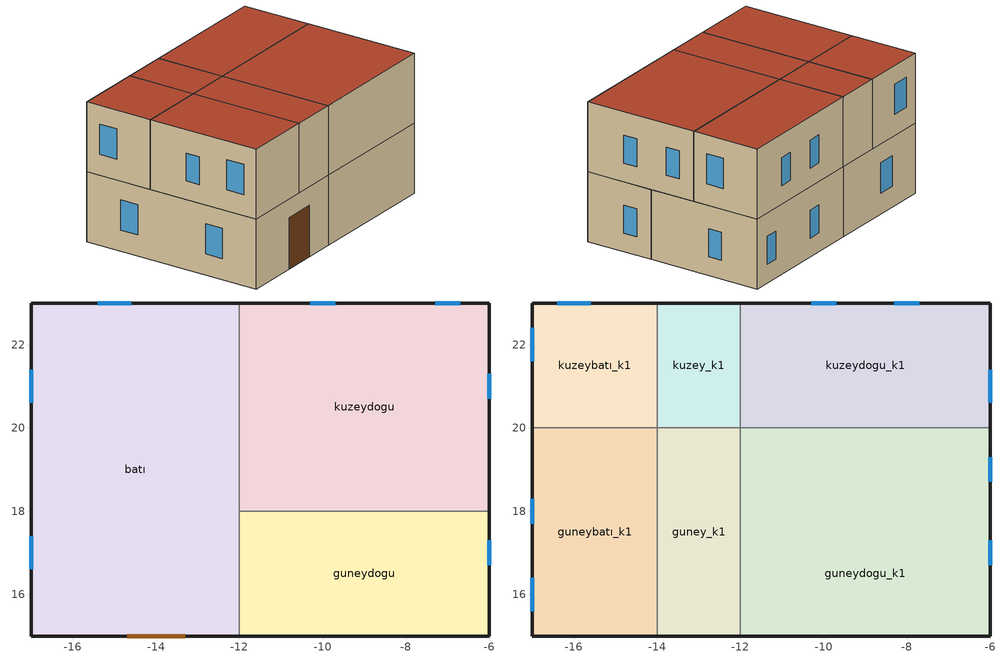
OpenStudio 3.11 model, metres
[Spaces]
kuzeydogu
 floor ground (zemin): -12,18 -12,23 -6,23 -6,18 z0
 wall outside (disduvar): -6,18 -6,23 -12,23 z0:3
 wall to guneydogu (icduvar): -12,18 -6,18 z0:3
 wall to batı: -12,23 -12,18 z0:3
 window (pencere): -6,20.7 -6,21.3 / -9.7,23 -10.3,23 / -6.7,23 -7.3,23 z0.8:2
batı
 floor ground (zemin): -17,15 -17,23 -12,23 -12,18 -12,15 z0
 wall outside: -12,23 -17,23 -17,15 -12,15 z0:3
 wall to guneydogu: -12,15 -12,18 z0:3
 window (pencere): -17,17.4 -17,16.6 / -17,21.4 -17,20.6 / -14.6,23 -15.4,23 z0.9:2.2
 door: -14.7,15 -13.3,15 z0:2.2
guneydogu
 floor ground (zemin): -12,15 -12,18 -6,18 -6,15 z0
 wall outside (disduvar): -12,15 -6,15 -6,18 z0:3
 window (pencere): -6,16.7 -6,17.3 z0.8:2
kuzey_k1
 floor to batı: -12,23 -12,20 -14,20 -14,23 z3
 wall outside (disduvar): -12,23 -14,23 z3:6
 wall to kuzeybatı_k1 (icduvar): -14,23 -14,20 z3:6
 wall to kuzeydogu_k1 (icduvar): -12,20 -12,23 z3:6
 wall to guney_k1 (icduvar): -14,20 -12,20 z3:6
 roof outside (cati): -12,20 -12,23 -14,23 -14,20 z6
guney_k1
 floor to batı: -12,20 -12,15 -14,15 -14,20 z3
 wall outside (disduvar): -14,15 -12,15 z3:6
 wall to guneybatı_k1 (icduvar): -14,20 -14,15 z3:6
 wall to guneydogu_k1 (icduvar): -12,15 -12,20 z3:6
 roof outside (cati): -12,15 -12,20 -14,20 -14,15 z6
guneybatı_k1
 floor to batı: -14,20 -14,15 -17,15 -17,20 z3
 wall outside (disduvar): -17,20 -17,15 -14,15 z3:6
 wall to kuzeybatı_k1 (icduvar): -14,20 -17,20 z3:6
 window (pencere): -17,16.4 -17,15.6 z3.9:5.2; -17,18.3 -17,17.7 z3.8:5
 roof outside (cati): -14,15 -14,20 -17,20 -17,15 z6
kuzeydogu_k1
 floor to kuzeydogu (zemin): -6,23 -6,20 -12,20 -12,23 z3
 wall outside (disduvar): -6,20 -6,23 -12,23 z3:6
 wall to guneydogu_k1 (icduvar): -12,20 -6,20 z3:6
 window (pencere): -6,20.6 -6,21.4 z3.9:5.2; -7.7,23 -8.3,23 / -9.7,23 -10.3,23 z3.8:5
 roof outside (cati): -6,20 -6,23 -12,23 -12,20 z6
kuzeybatı_k1
 floor to batı: -14,23 -14,20 -17,20 -17,23 z3
 wall outside (disduvar): -14,23 -17,23 -17,20 z3:6
 window (pencere): -17,22.4 -17,21.6 / -15.6,23 -16.4,23 z3.9:5.2
 roof outside (cati): -14,20 -14,23 -17,23 -17,20 z6
guneydogu_k1
 floor to guneydogu (asma tavan): -6,18 -6,15 -12,15 -12,18 z3
 floor to kuzeydogu (asma tavan): -6,20 -6,18 -12,18 -12,20 z3
 wall outside (disduvar): -12,15 -6,15 -6,20 z3:6
 window (pencere): -6,18.7 -6,19.3 / -6,16.7 -6,17.3 z3.8:5
 roof outside (cati): -6,15 -6,20 -12,20 -12,15 z6
[Site]
Mugla: Latitude {deg}=37.2094; Longitude {deg}=28.3669; Time Zone {hr}=3; Elevation {m}=646; Keep Site Location Information=No
[ClimateZones]
Climate Zone Institution Name 1=ASHRAE; Climate Zone Document Name 1=ANSI/ASHRAE Standard 169; Climate Zone Document Year 1=2006; Climate Zone Value 1=3A; Climate Zone Institution Name 2=CEC; Climate Zone Document Name 2=California Climate Zone Descriptions; Climate Zone Document Year 2=1995
[Building]
Building 1: North Axis {deg}=-0
[SizingPeriod:DesignDay] Barometric Pressure {Pa}=93801; Rain Indicator=No; Snow Indicator=No; Day of Month=21; Daylight Saving Time Indicator=No; Dry-Bulb Temperature Range Modifier Type=DefaultMultipliers
Name | Maximum Dry-Bulb Temperature {C} | Daily Dry-Bulb Temperature Range {deltaC} | Wind Speed {m/s} | Wind Direction {deg} | Sky Clearness | Month | Day Type | Humidity Condition Type | Wetbulb or DewPoint at Maximum Dry-Bulb {C} | Solar Model Indicator | Enthalpy at Maximum Dry-Bulb {J/kg}
Mugla Ann Htg 99.6% Condns DB | -3.1 | 0 | 1.8 | 290 | 0 | 1 | WinterDesignDay | Wetbulb | -3.1 | ASHRAEClearSky
Mugla Ann Htg 99% Condns DB | -1.7 | 0 | 1.8 | 290 | 0 | 1 | WinterDesignDay | Wetbulb | -1.7 | ASHRAEClearSky
Mugla Ann Hum_n 99.6% Condns DP=>MCDB | 0.5 | 0 | 1.8 | 290 | 0 | 1 | WinterDesignDay | Dewpoint | -10.6 | ASHRAEClearSky
Mugla Ann Hum_n 99% Condns DP=>MCDB | 1.5 | 0 | 1.8 | 290 | 0 | 1 | WinterDesignDay | Dewpoint | -8.3 | ASHRAEClearSky
Mugla Ann Htg Wind 99.6% Condns WS=>MCDB | 7.6 | 0 | 5.8 | 290 | 0 | 1 | WinterDesignDay | Wetbulb | 7.6 | ASHRAEClearSky
Mugla Ann Htg Wind 99% Condns WS=>MCDB | 7 | 0 | 5 | 290 | 0 | 1 | WinterDesignDay | Wetbulb | 7 | ASHRAEClearSky
Mugla Ann Clg .4% Condns DB=>MWB | 37 | 14.2 | 2.5 | 180 |  | 7 | SummerDesignDay | Wetbulb | 19.4 | ASHRAETau2017
Mugla Ann Clg 1% Condns DB=>MWB | 35.6 | 14.2 | 2.5 | 180 |  | 7 | SummerDesignDay | Wetbulb | 19.3 | ASHRAETau2017
Mugla Ann Clg 2% Condns DB=>MWB | 34.2 | 14.2 | 2.5 | 180 |  | 7 | SummerDesignDay | Wetbulb | 19.2 | ASHRAETau2017
Mugla Ann Clg .4% Condns WB=>MDB | 32.6 | 13.2 | 2.5 | 180 |  | 7 | SummerDesignDay | Wetbulb | 22.1 | ASHRAETau2017
Mugla Ann Clg 1% Condns WB=>MDB | 31.6 | 13.2 | 2.5 | 180 |  | 7 | SummerDesignDay | Wetbulb | 21.2 | ASHRAETau2017
Mugla Ann Clg 2% Condns WB=>MDB | 30.7 | 13.2 | 2.5 | 180 |  | 7 | SummerDesignDay | Wetbulb | 20.5 | ASHRAETau2017
Mugla Ann Clg .4% Condns DP=>MDB | 26.8 | 12.9 | 2.5 | 180 |  | 7 | SummerDesignDay | Dewpoint | 18.9 | ASHRAETau2017
Mugla Ann Clg 1% Condns DP=>MDB | 25.8 | 12.9 | 2.5 | 180 |  | 7 | SummerDesignDay | Dewpoint | 17.8 | ASHRAETau2017
Mugla Ann Clg 2% Condns DP=>MDB | 25.2 | 12.9 | 2.5 | 180 |  | 7 | SummerDesignDay | Dewpoint | 16.9 | ASHRAETau2017
Mugla Ann Clg .4% Condns Enth=>MDB | 32.4 | 12.9 | 2.5 | 180 |  | 7 | SummerDesignDay | Enthalpy | 23 | ASHRAETau2017 | 67900
Mugla Ann Clg 1% Condns Enth=>MDB | 31.5 | 12.9 | 2.5 | 180 |  | 7 | SummerDesignDay | Enthalpy | 23 | ASHRAETau2017 | 64800
Mugla Ann Clg 2% Condns Enth=>MDB | 30.7 | 12.9 | 2.5 | 180 |  | 7 | SummerDesignDay | Enthalpy | 23 | ASHRAETau2017 | 62000
Mugla January .4% Condns DB=>MCWB | 14.7 | 7.7 | 1.4 | 180 |  | 1 | SummerDesignDay | Wetbulb | 9.3 | ASHRAETau2017
Mugla February .4% Condns DB=>MCWB | 17.8 | 8.5 | 1.5 | 180 |  | 2 | SummerDesignDay | Wetbulb | 10.6 | ASHRAETau2017
Mugla March .4% Condns DB=>MCWB | 21.7 | 10 | 1.6 | 180 |  | 3 | SummerDesignDay | Wetbulb | 11.9 | ASHRAETau2017
Mugla April .4% Condns DB=>MCWB | 27.7 | 10.9 | 1.5 | 180 |  | 4 | SummerDesignDay | Wetbulb | 15.1 | ASHRAETau2017
Mugla May .4% Condns DB=>MCWB | 31.7 | 12.5 | 1.5 | 180 |  | 5 | SummerDesignDay | Wetbulb | 17.2 | ASHRAETau2017
Mugla June .4% Condns DB=>MCWB | 37.6 | 12.7 | 1.7 | 180 |  | 6 | SummerDesignDay | Wetbulb | 18.6 | ASHRAETau2017
Mugla July .4% Condns DB=>MCWB | 39.4 | 12.9 | 1.9 | 180 |  | 7 | SummerDesignDay | Wetbulb | 19.6 | ASHRAETau2017
Mugla August .4% Condns DB=>MCWB | 38.3 | 12.7 | 1.9 | 180 |  | 8 | SummerDesignDay | Wetbulb | 19.8 | ASHRAETau2017
Mugla September .4% Condns DB=>MCWB | 35.7 | 12.8 | 1.7 | 180 |  | 9 | SummerDesignDay | Wetbulb | 18.2 | ASHRAETau2017
Mugla October .4% Condns DB=>MCWB | 30 | 11.8 | 1.3 | 180 |  | 10 | SummerDesignDay | Wetbulb | 16.8 | ASHRAETau2017
Mugla November .4% Condns DB=>MCWB | 23.4 | 10.3 | 1.2 | 180 |  | 11 | SummerDesignDay | Wetbulb | 14.3 | ASHRAETau2017
Mugla December .4% Condns DB=>MCWB | 16.9 | 7.9 | 1.4 | 180 |  | 12 | SummerDesignDay | Wetbulb | 10.2 | ASHRAETau2017
Mugla January 2% Condns DB=>MCWB | 13 | 7.7 | 1.4 | 180 |  | 1 | SummerDesignDay | Wetbulb | 9.2 | ASHRAETau2017
Mugla February 2% Condns DB=>MCWB | 15.4 | 8.5 | 1.5 | 180 |  | 2 | SummerDesignDay | Wetbulb | 9.4 | ASHRAETau2017
Mugla March 2% Condns DB=>MCWB | 19.3 | 10 | 1.6 | 180 |  | 3 | SummerDesignDay | Wetbulb | 11 | ASHRAETau2017
Mugla April 2% Condns DB=>MCWB | 24.7 | 10.9 | 1.5 | 180 |  | 4 | SummerDesignDay | Wetbulb | 14 | ASHRAETau2017
Mugla May 2% Condns DB=>MCWB | 29.8 | 12.5 | 1.5 | 180 |  | 5 | SummerDesignDay | Wetbulb | 16.7 | ASHRAETau2017
Mugla June 2% Condns DB=>MCWB | 35.1 | 12.7 | 1.7 | 180 |  | 6 | SummerDesignDay | Wetbulb | 19.1 | ASHRAETau2017
Mugla July 2% Condns DB=>MCWB | 37.2 | 12.9 | 1.9 | 180 |  | 7 | SummerDesignDay | Wetbulb | 19.7 | ASHRAETau2017
Mugla August 2% Condns DB=>MCWB | 36.7 | 12.7 | 1.9 | 180 |  | 8 | SummerDesignDay | Wetbulb | 19.4 | ASHRAETau2017
Mugla September 2% Condns DB=>MCWB | 33.6 | 12.8 | 1.7 | 180 |  | 9 | SummerDesignDay | Wetbulb | 18.2 | ASHRAETau2017
Mugla October 2% Condns DB=>MCWB | 27.3 | 11.8 | 1.3 | 180 |  | 10 | SummerDesignDay | Wetbulb | 16 | ASHRAETau2017
Mugla November 2% Condns DB=>MCWB | 20.6 | 10.3 | 1.2 | 180 |  | 11 | SummerDesignDay | Wetbulb | 12.9 | ASHRAETau2017
Mugla December 2% Condns DB=>MCWB | 14.3 | 7.9 | 1.4 | 180 |  | 12 | SummerDesignDay | Wetbulb | 10 | ASHRAETau2017
Mugla January 5% Condns DB=>MCWB | 11.7 | 10 | 1.4 | 180 |  | 1 | SummerDesignDay | Wetbulb | 8.8 | ASHRAETau2017
Mugla February 5% Condns DB=>MCWB | 13.5 | 12 | 1.5 | 180 |  | 2 | SummerDesignDay | Wetbulb | 8.8 | ASHRAETau2017
Mugla March 5% Condns DB=>MCWB | 17.5 | 13.6 | 1.6 | 180 |  | 3 | SummerDesignDay | Wetbulb | 10.5 | ASHRAETau2017
Mugla April 5% Condns DB=>MCWB | 22.4 | 15 | 1.5 | 180 |  | 4 | SummerDesignDay | Wetbulb | 13.3 | ASHRAETau2017
Mugla May 5% Condns DB=>MCWB | 28.3 | 15.1 | 1.5 | 180 |  | 5 | SummerDesignDay | Wetbulb | 16.5 | ASHRAETau2017
Mugla June 5% Condns DB=>MCWB | 33.1 | 14 | 1.7 | 180 |  | 6 | SummerDesignDay | Wetbulb | 18.7 | ASHRAETau2017
Mugla July 5% Condns DB=>MCWB | 35.7 | 14.2 | 1.9 | 180 |  | 7 | SummerDesignDay | Wetbulb | 19.5 | ASHRAETau2017
Mugla August 5% Condns DB=>MCWB | 35.4 | 14 | 1.9 | 180 |  | 8 | SummerDesignDay | Wetbulb | 19.3 | ASHRAETau2017
Mugla September 5% Condns DB=>MCWB | 31.7 | 14.8 | 1.7 | 180 |  | 9 | SummerDesignDay | Wetbulb | 18 | ASHRAETau2017
Mugla October 5% Condns DB=>MCWB | 25.4 | 14.6 | 1.3 | 180 |  | 10 | SummerDesignDay | Wetbulb | 15.3 | ASHRAETau2017
Mugla November 5% Condns DB=>MCWB | 18.6 | 13.9 | 1.2 | 180 |  | 11 | SummerDesignDay | Wetbulb | 12.6 | ASHRAETau2017
Mugla December 5% Condns DB=>MCWB | 12.8 | 10.7 | 1.4 | 180 |  | 12 | SummerDesignDay | Wetbulb | 9.9 | ASHRAETau2017
Mugla January 10% Condns DB=>MCWB | 10.5 | 10 | 1.4 | 180 |  | 1 | SummerDesignDay | Wetbulb | 8.2 | ASHRAETau2017
Mugla February 10% Condns DB=>MCWB | 11.8 | 12 | 1.5 | 180 |  | 2 | SummerDesignDay | Wetbulb | 8.3 | ASHRAETau2017
Mugla March 10% Condns DB=>MCWB | 15.6 | 13.6 | 1.6 | 180 |  | 3 | SummerDesignDay | Wetbulb | 9.8 | ASHRAETau2017
Mugla April 10% Condns DB=>MCWB | 20.1 | 15 | 1.5 | 180 |  | 4 | SummerDesignDay | Wetbulb | 12.4 | ASHRAETau2017
Mugla May 10% Condns DB=>MCWB | 26.3 | 15.1 | 1.5 | 180 |  | 5 | SummerDesignDay | Wetbulb | 16 | ASHRAETau2017
Mugla June 10% Condns DB=>MCWB | 31.4 | 14 | 1.7 | 180 |  | 6 | SummerDesignDay | Wetbulb | 18.4 | ASHRAETau2017
Mugla July 10% Condns DB=>MCWB | 34.2 | 14.2 | 1.9 | 180 |  | 7 | SummerDesignDay | Wetbulb | 19.2 | ASHRAETau2017
Mugla August 10% Condns DB=>MCWB | 34.1 | 14 | 1.9 | 180 |  | 8 | SummerDesignDay | Wetbulb | 19.4 | ASHRAETau2017
Mugla September 10% Condns DB=>MCWB | 29.8 | 14.8 | 1.7 | 180 |  | 9 | SummerDesignDay | Wetbulb | 17.5 | ASHRAETau2017
Mugla October 10% Condns DB=>MCWB | 23.6 | 14.6 | 1.3 | 180 |  | 10 | SummerDesignDay | Wetbulb | 14.8 | ASHRAETau2017
Mugla November 10% Condns DB=>MCWB | 16.7 | 13.9 | 1.2 | 180 |  | 11 | SummerDesignDay | Wetbulb | 12.1 | ASHRAETau2017
Mugla December 10% Condns DB=>MCWB | 11.7 | 10.7 | 1.4 | 180 |  | 12 | SummerDesignDay | Wetbulb | 9.5 | ASHRAETau2017
Mugla January .4% Condns WB=>MCDB | 12.5 | 7.7 | 1.4 | 180 |  | 1 | SummerDesignDay | Wetbulb | 11.3 | ASHRAETau2017
Mugla February .4% Condns WB=>MCDB | 16.1 | 8.5 | 1.5 | 180 |  | 2 | SummerDesignDay | Wetbulb | 11.6 | ASHRAETau2017
Mugla March .4% Condns WB=>MCDB | 19.3 | 10 | 1.6 | 180 |  | 3 | SummerDesignDay | Wetbulb | 13.1 | ASHRAETau2017
Mugla April .4% Condns WB=>MCDB | 24.7 | 10.9 | 1.5 | 180 |  | 4 | SummerDesignDay | Wetbulb | 16.2 | ASHRAETau2017
Mugla May .4% Condns WB=>MCDB | 28.8 | 12.5 | 1.5 | 180 |  | 5 | SummerDesignDay | Wetbulb | 19.6 | ASHRAETau2017
Mugla June .4% Condns WB=>MCDB | 32.2 | 12.7 | 1.7 | 180 |  | 6 | SummerDesignDay | Wetbulb | 21.7 | ASHRAETau2017
Mugla July .4% Condns WB=>MCDB | 34.1 | 12.9 | 1.9 | 180 |  | 7 | SummerDesignDay | Wetbulb | 23.6 | ASHRAETau2017
Mugla August .4% Condns WB=>MCDB | 33.3 | 12.7 | 1.9 | 180 |  | 8 | SummerDesignDay | Wetbulb | 23.6 | ASHRAETau2017
Mugla September .4% Condns WB=>MCDB | 29.7 | 12.8 | 1.7 | 180 |  | 9 | SummerDesignDay | Wetbulb | 21.2 | ASHRAETau2017
Mugla October .4% Condns WB=>MCDB | 25 | 11.8 | 1.3 | 180 |  | 10 | SummerDesignDay | Wetbulb | 18.6 | ASHRAETau2017
Mugla November .4% Condns WB=>MCDB | 18.5 | 10.3 | 1.2 | 180 |  | 11 | SummerDesignDay | Wetbulb | 17.1 | ASHRAETau2017
Mugla December .4% Condns WB=>MCDB | 13.7 | 7.9 | 1.4 | 180 |  | 12 | SummerDesignDay | Wetbulb | 12.5 | ASHRAETau2017
Mugla January 2% Condns WB=>MCDB | 11.8 | 7.7 | 1.4 | 180 |  | 1 | SummerDesignDay | Wetbulb | 10.1 | ASHRAETau2017
Mugla February 2% Condns WB=>MCDB | 13.5 | 8.5 | 1.5 | 180 |  | 2 | SummerDesignDay | Wetbulb | 10.3 | ASHRAETau2017
Mugla March 2% Condns WB=>MCDB | 17.1 | 10 | 1.6 | 180 |  | 3 | SummerDesignDay | Wetbulb | 11.9 | ASHRAETau2017
Mugla April 2% Condns WB=>MCDB | 23.1 | 10.9 | 1.5 | 180 |  | 4 | SummerDesignDay | Wetbulb | 15 | ASHRAETau2017
Mugla May 2% Condns WB=>MCDB | 27 | 12.5 | 1.5 | 180 |  | 5 | SummerDesignDay | Wetbulb | 18.2 | ASHRAETau2017
Mugla June 2% Condns WB=>MCDB | 31.2 | 12.7 | 1.7 | 180 |  | 6 | SummerDesignDay | Wetbulb | 20.8 | ASHRAETau2017
Mugla July 2% Condns WB=>MCDB | 32.7 | 12.9 | 1.9 | 180 |  | 7 | SummerDesignDay | Wetbulb | 22.2 | ASHRAETau2017
Mugla August 2% Condns WB=>MCDB | 32.6 | 12.7 | 1.9 | 180 |  | 8 | SummerDesignDay | Wetbulb | 22.2 | ASHRAETau2017
Mugla September 2% Condns WB=>MCDB | 29.2 | 12.8 | 1.7 | 180 |  | 9 | SummerDesignDay | Wetbulb | 20 | ASHRAETau2017
Mugla October 2% Condns WB=>MCDB | 23.3 | 11.8 | 1.3 | 180 |  | 10 | SummerDesignDay | Wetbulb | 17.5 | ASHRAETau2017
Mugla November 2% Condns WB=>MCDB | 17.9 | 10.3 | 1.2 | 180 |  | 11 | SummerDesignDay | Wetbulb | 14.6 | ASHRAETau2017
Mugla December 2% Condns WB=>MCDB | 12.8 | 7.9 | 1.4 | 180 |  | 12 | SummerDesignDay | Wetbulb | 11.4 | ASHRAETau2017
Mugla January 5% Condns WB=>MCDB | 10.9 | 7.5 | 1.4 | 180 |  | 1 | SummerDesignDay | Wetbulb | 9.3 | ASHRAETau2017
Mugla February 5% Condns WB=>MCDB | 12.2 | 9.4 | 1.5 | 180 |  | 2 | SummerDesignDay | Wetbulb | 9.6 | ASHRAETau2017
Mugla March 5% Condns WB=>MCDB | 16 | 11.7 | 1.6 | 180 |  | 3 | SummerDesignDay | Wetbulb | 11.2 | ASHRAETau2017
Mugla April 5% Condns WB=>MCDB | 21 | 13.6 | 1.5 | 180 |  | 4 | SummerDesignDay | Wetbulb | 13.9 | ASHRAETau2017
Mugla May 5% Condns WB=>MCDB | 25.6 | 13.5 | 1.5 | 180 |  | 5 | SummerDesignDay | Wetbulb | 17.3 | ASHRAETau2017
Mugla June 5% Condns WB=>MCDB | 29.9 | 13.1 | 1.7 | 180 |  | 6 | SummerDesignDay | Wetbulb | 19.8 | ASHRAETau2017
Mugla July 5% Condns WB=>MCDB | 32 | 13.2 | 1.9 | 180 |  | 7 | SummerDesignDay | Wetbulb | 21.2 | ASHRAETau2017
Mugla August 5% Condns WB=>MCDB | 31.5 | 12.7 | 1.9 | 180 |  | 8 | SummerDesignDay | Wetbulb | 21.3 | ASHRAETau2017
Mugla September 5% Condns WB=>MCDB | 28.3 | 13.1 | 1.7 | 180 |  | 9 | SummerDesignDay | Wetbulb | 19.1 | ASHRAETau2017
Mugla October 5% Condns WB=>MCDB | 22.3 | 12.2 | 1.3 | 180 |  | 10 | SummerDesignDay | Wetbulb | 16.6 | ASHRAETau2017
Mugla November 5% Condns WB=>MCDB | 16.9 | 10.2 | 1.2 | 180 |  | 11 | SummerDesignDay | Wetbulb | 13.6 | ASHRAETau2017
Mugla December 5% Condns WB=>MCDB | 12 | 7.2 | 1.4 | 180 |  | 12 | SummerDesignDay | Wetbulb | 10.5 | ASHRAETau2017
Mugla January 10% Condns WB=>MCDB | 10.1 | 7.5 | 1.4 | 180 |  | 1 | SummerDesignDay | Wetbulb | 8.6 | ASHRAETau2017
Mugla February 10% Condns WB=>MCDB | 11.2 | 9.4 | 1.5 | 180 |  | 2 | SummerDesignDay | Wetbulb | 8.9 | ASHRAETau2017
Mugla March 10% Condns WB=>MCDB | 14.6 | 11.7 | 1.6 | 180 |  | 3 | SummerDesignDay | Wetbulb | 10.4 | ASHRAETau2017
Mugla April 10% Condns WB=>MCDB | 18.8 | 13.6 | 1.5 | 180 |  | 4 | SummerDesignDay | Wetbulb | 12.9 | ASHRAETau2017
Mugla May 10% Condns WB=>MCDB | 24.3 | 13.5 | 1.5 | 180 |  | 5 | SummerDesignDay | Wetbulb | 16.4 | ASHRAETau2017
Mugla June 10% Condns WB=>MCDB | 29 | 13.1 | 1.7 | 180 |  | 6 | SummerDesignDay | Wetbulb | 19 | ASHRAETau2017
Mugla July 10% Condns WB=>MCDB | 31.1 | 13.2 | 1.9 | 180 |  | 7 | SummerDesignDay | Wetbulb | 20.4 | ASHRAETau2017
Mugla August 10% Condns WB=>MCDB | 30.5 | 12.7 | 1.9 | 180 |  | 8 | SummerDesignDay | Wetbulb | 20.5 | ASHRAETau2017
Mugla September 10% Condns WB=>MCDB | 27.1 | 13.1 | 1.7 | 180 |  | 9 | SummerDesignDay | Wetbulb | 18.4 | ASHRAETau2017
Mugla October 10% Condns WB=>MCDB | 21.3 | 12.2 | 1.3 | 180 |  | 10 | SummerDesignDay | Wetbulb | 15.7 | ASHRAETau2017
Mugla November 10% Condns WB=>MCDB | 15.5 | 10.2 | 1.2 | 180 |  | 11 | SummerDesignDay | Wetbulb | 12.7 | ASHRAETau2017
Mugla December 10% Condns WB=>MCDB | 11.3 | 7.2 | 1.4 | 180 |  | 12 | SummerDesignDay | Wetbulb | 9.8 | ASHRAETau2017
[Material]
Name | Roughness | Thickness {m} | Conductivity {W/m-K} | Density {kg/m3} | Specific Heat {J/kg-K} | Solar Absorptance | Visible Absorptance
beton | Rough | 0.2 | 1.75 | 2200 | 1000 | 0.5 | 0.5
siva(harc) | Rough | 0.01 | 0.15 | 2000 | 1000 | 0.5 | 0.5
ahsap | MediumRough | 0.05 | 0.15 | 650 | 2300 | 0.8 | 0.8
Matal celik | Smooth | 0.04 | 55 | 7800 | 460 | 0.25 | 0.25
tugla | Rough | 0.19 | 0.5 | 800 | 840
boya | Smooth | 0.001 | 0.5 | 1200 | 1000 | 0.3 | 0.3
yapistirma harci (kalekim) | MediumRough | 0.005 | 0.75 | 1450 | 1000
fileli yalitim sivasi | MediumSmooth | 0.004 | 0.85 | 1500 | 1000
izolasyon kopugu | MediumSmooth | 0.1 | 0.02 | 16 | 1200 | 0.6 | 0.6
[WindowMaterial:Glazing]
pencere cami: Optical Data Type=SpectralAverage; Thickness {m}=0.006; Solar Transmittance at Normal Incidence=0.7; Visible Transmittance at Normal Incidence=0.5
[WindowMaterial:Gas]
cam arasi gaz: Gas Type=Air; Thickness {m}=0.001
[Construction]
disduvar: siva(harc), fileli yalitim sivasi, izolasyon kopugu, yapistirma harci (kalekim), beton, siva(harc), boya
icduvar: siva(harc), tugla, siva(harc)
zemin: beton
pencere: pencere cami, cam arasi gaz, pencere cami
cati: ahsap, siva(harc), beton
ickapi: ahsap
diskapi: Matal celik
asma tavan: fileli yalitim sivasi, izolasyon kopugu, yapistirma harci (kalekim), beton, siva(harc), boya
[DefaultConstructionSet]
Default Construction Set 1: Default Exterior Surface Constructions=Default Surface Constructions 1; Default Interior Surface Constructions=Default Surface Constructions 2; Default Ground Contact Surface Constructions=Default Surface Constructions 3; Default Exterior SubSurface Constructions=Default Sub Surface Constructions 1; Default Interior SubSurface Constructions=Default Sub Surface Constructions 2
[DefaultSurfaceConstructions]
Name | Floor Construction | Wall Construction | Roof Ceiling Construction
Default Surface Constructions 1 | zemin | disduvar | cati
Default Surface Constructions 2 | zemin | icduvar | asma tavan
Default Surface Constructions 3
[DefaultSubSurfaceConstructions]
Name | Operable Window Construction | Door Construction
Default Sub Surface Constructions 1 | pencere | diskapi
Default Sub Surface Constructions 2 |  | ickapi
[Space]
Name | Space Type | Building Story | Thermal Zone | Default Construction Set
kuzeydogu | Spacetype_mutfak | Story 1 | TZ_KUZEYDOGU
kuzeydogu_k1 | spacetype_yatakodasi | Story 2 | TZ_KUZEYDOGU_K1
guneydogu_k1 | spacetype_yatakodasi | Story 2 | TZ_GUNEYDOGU_K1
guneydogu | spacetype_islakhacim | Story 1 | TZ_GUNEYDOGU
batı | spacetype_salon | Story 1 | TZ_BATI | Default Construction Set 1
kuzeybatı_k1 | spacetype_yatakodasi | Story 2 | TZ_KUZEYBATI_K1
kuzey_k1 | spacetype_islakhacim | Story 2 | TZ_KUZEY_K1
guneybatı_k1 | spacetype_yatakodasi | Story 2 | TZ_GUNEYBATI_K1
guney_k1 | spacetype_islakhacim | Story 2 | TZ_GUNEY_K1
[ThermalZone] Multiplier=1
Name | Primary Daylighting Control | Fraction of Zone Controlled by Primary Daylighting Control | Fraction of Zone Controlled by Secondary Daylighting Control | Thermostat | Use Ideal Air Loads
TZ_KUZEYDOGU | Face 17 | 1 | 0 | Thermostat Setpoint Dual Setpoint 2 | No
TZ_KUZEYDOGU_K1 | Face 62 | 1 | 0 | Thermostat Setpoint Dual Setpoint 3 | No
TZ_GUNEYDOGU_K1 | Face 38 | 1 |  | Thermostat Setpoint Dual Setpoint 5 | No
TZ_GUNEYDOGU | Face 7 | 1 |  | Thermostat Setpoint Dual Setpoint 8 | Yes
TZ_BATI | Face 29 | 1 | 0 | Thermostat Setpoint Dual Setpoint 1 | Yes
TZ_KUZEYBATI_K1 |  | 1 |  | Thermostat Setpoint Dual Setpoint 6 | No
TZ_KUZEY_K1 |  |  |  |  | Yes
TZ_GUNEYBATI_K1 | Face 71 | 1 |  | Thermostat Setpoint Dual Setpoint 7 | Yes
TZ_GUNEY_K1 |  |  |  | Thermostat Setpoint Dual Setpoint 4 | No
[Sizing:Zone] Zone Cooling Design Supply Air Temperature Input Method=SupplyAirTemperature; Zone Cooling Design Supply Air Temperature {C}=14; Zone Cooling Design Supply Air Temperature Difference {deltaC}=11.11; Zone Heating Design Supply Air Temperature Input Method=SupplyAirTemperature; Zone Heating Design Supply Air Temperature {C}=40; Zone Heating Design Supply Air Temperature Difference {deltaC}=11.11; Zone Cooling Design Supply Air Humidity Ratio {kg-H2O/kg-air}=0.0085; Zone Heating Design Supply Air Humidity Ratio {kg-H2O/kg-air}=0.008; Cooling Design Air Flow Method=DesignDay; Heating Design Air Flow Method=DesignDay; Account for Dedicated Outdoor Air System=No; Dedicated Outdoor Air System Control Strategy=NeutralSupplyAir; Dedicated Outdoor Air Low Setpoint Temperature for Design {C}=autosize; Dedicated Outdoor Air High Setpoint Temperature for Design {C}=autosize; Zone Load Sizing Method=Sensible Load Only No Latent Load; Zone Latent Cooling Design Supply Air Humidity Ratio Input Method=HumidityRatioDifference; Zone Cooling Design Supply Air Humidity Ratio Difference {kgWater/kgDryAir}=0.005; Zone Latent Heating Design Supply Air Humidity Ratio Input Method=HumidityRatioDifference; Zone Humidification Design Supply Air Humidity Ratio Difference {kgWater/kgDryAir}=0.005; Sizing Option=Coincident
TZ_KUZEYDOGU; TZ_KUZEYDOGU_K1; TZ_GUNEYDOGU_K1; TZ_GUNEYDOGU; TZ_BATI; TZ_KUZEYBATI_K1; TZ_KUZEY_K1; TZ_GUNEYBATI_K1; TZ_GUNEY_K1
[BuildingStory] Nominal Floor to Floor Height {m}=3; Nominal Floor to Ceiling Height {m}=3
Name | Nominal Z Coordinate {m}
Story 1 | 0
Story 2 | 3
[People:Definition]
People Definition 1: Number of People Calculation Method=People/Area; People per Space Floor Area {person/m2}=0.022; Fraction Radiant=0.3
[Lights:Definition] Design Level Calculation Method=Watts/Area; Fraction Radiant=0.72
Name | Watts per Space Floor Area {W/m2} | Fraction Visible
salon_LED | 5 | 0.18
mutfak_LED | 6.5 | 0.2
yatakodasi_LED | 4 | 0.18
islakzemin_LED | 5 | 0.2
[ElectricEquipment:Definition] Design Level Calculation Method=Watts/Area
Name | Watts per Space Floor Area {W/m2}
ElectricEquipment_mutfak | 13
ElectricEquipment_salon | 6
ElectricEquipment_yatakodasi | 2
[SpaceType]
spacetype_salon; spacetype_islakhacim; spacetype_yatakodasi; Spacetype_mutfak
[ThermostatSetpoint:DualSetpoint]
Name | Heating Setpoint Temperature Schedule | Cooling Setpoint Temperature Schedule
Thermostat Setpoint Dual Setpoint 1; Thermostat Setpoint Dual Setpoint 2; Thermostat Setpoint Dual Setpoint 3; Thermostat Setpoint Dual Setpoint 5; Thermostat Setpoint Dual Setpoint 6; Thermostat Setpoint Dual Setpoint 7; Thermostat Setpoint Dual Setpoint 8 | heating setpoint | cooling setpoint
Thermostat Setpoint Dual Setpoint 4
[SpaceInfiltration:DesignFlowRate] Design Flow Rate Calculation Method=AirChanges/Hour; Flow per Exterior Surface Area {m3/s-m2}=0.00030226; Density Basis=Outdoor
Name | Space or SpaceType | Design Flow Rate {m3/s} | Air Changes per Hour {1/hr}
islakhacim_mutfak_infiltration | spacetype_islakhacim | 0 | 0.4
salon_yatakodasi_infiltration | spacetype_salon |  | 0.7
islakhacim_mutfak_infiltration 2 | Spacetype_mutfak | 0 | 0.4
salon_yatakodasi_infiltration 1 | spacetype_yatakodasi |  | 0.7
[Daylighting:Control]
Name | Space | Position X-Coordinate {m} | Position Y-Coordinate {m} | Position Z-Coordinate {m} | Illuminance Setpoint {lux}
Face 17 | kuzeydogu | -9 | 20 | 0.76 | 500
Face 29 | batı | -14 | 20 | 0.76 | 300
Face 7 | guneydogu | -9 | 17 | 0.76 | 100
Face 71 | guneybatı_k1 | -15 | 17 | 3.76 | 150
Face 62 | kuzeydogu_k1 | -9 | 21 | 3.76 | 150
Face 38 | guneydogu_k1 | -9 | 18 | 3.76 | 150
[Lights] Fraction Replaceable=1
Name | Lights Definition | Space or SpaceType | Schedule
Lights 1 | islakzemin_LED | spacetype_islakhacim | aydınlatma_mutfak
Lights 2 | mutfak_LED | Spacetype_mutfak | aydınlatma_mutfak
Lights 3 | salon_LED | spacetype_salon | aydınlatma_salon
Lights 4 | yatakodasi_LED | spacetype_yatakodasi | aydınlatma_yatakodasi
[ElectricEquipment]
Name | Electric Equipment Definition | Space or SpaceType | Schedule
Electric Equipment 2 | ElectricEquipment_mutfak | Spacetype_mutfak | ekipman_mutfak
Electric Equipment 3 | ElectricEquipment_salon | spacetype_salon | ekipman_salon
Electric Equipment 4 | ElectricEquipment_yatakodasi | spacetype_yatakodasi | ekipman_yatakodasi
[People] People Definition=People Definition 1; Cold Stress Temperature Threshold {C}=1
Name | Space or SpaceType | Number of People Schedule | Activity Level Schedule
People 2 | spacetype_salon | doluluk_yasamalani(mutfak-salon) | aktivite_salon
People 3 | Spacetype_mutfak | doluluk_yasamalani(mutfak-salon) | aktivite_mutfak
People 1 | spacetype_yatakodasi | doluluk_yatakodasi | aktivite_yatakodasi
[Schedule:Ruleset]
Name | Default Day Schedule
aydınlatma_salon | Schedule Day 1
ekipman_mutfak | Schedule Day 2
aydınlatma_mutfak | Schedule Day 3
aydınlatma_yatakodasi | Schedule Day 5
ekipman_salon | Schedule Day 6
ekipman_yatakodasi | Schedule Day 7
doluluk_yasamalani(mutfak-salon) | Schedule Day 8
doluluk_yatakodasi | Schedule Day 9
aktivite_mutfak | Schedule Day 11
aktivite_salon | Schedule Day 12
aktivite_yatakodasi | Schedule Day 13
heating setpoint | Schedule Day 14
cooling setpoint | Schedule Day 15
[Schedule:Day]
Schedule Day 1: 7, 0, 0.0514505, 9, 0, 0.702864, 17, 0, 0.100021, 23, 0, 0.900002, 24, 0, 0.300016
Schedule Day 2: 7, 0, 0.300016, 9, 0, 0.800005, 18, 0, 0.400014, 20, 0, 1, 24, 0, 0.500012
Schedule Day 3: 7, 0, 0, 9, 0, 0.702864, 17, 0, 0, 18, 15, 0.900002, 24, 0, 0.108592
Schedule Day 5: 7, 0, 0.0171656, 9, 0, 0.702864, 19, 0, 0.00288022, 23, 0, 0.705721, 24, 0, 0
Schedule Day 6: 8, 0, 0.100021, 17, 0, 0.200019, 23, 0, 0.900002, 24, 0, 0.300016
Schedule Day 7: 7, 0, 0.300016, 21, 0, 0.100021, 24, 0, 0.500012
Schedule Day 8: 7, 0, 0, 9, 0, 1, 18, 0, 0.100021, 23, 0, 1, 24, 0, 0.200019
Schedule Day 9: 7, 0, 1, 9, 0, 0.500012, 21, 0, 0, 23, 0, 0.500012, 24, 0, 1
Schedule Day 11: 7, 0, 70.5796, 9, 0, 120.72, 21, 0, 100.15, 24, 0, 80.8648
Schedule Day 12: 7, 45, 70.5796, 18, 0, 100.371, 23, 0, 150.008, 24, 0, 100.009
Schedule Day 13: 7, 0, 70.7049, 23, 0, 0, 24, 0, 70.9866
Schedule Day 14: 24, 0, 21.5288
Schedule Day 15: 24, 0, 24.5784
